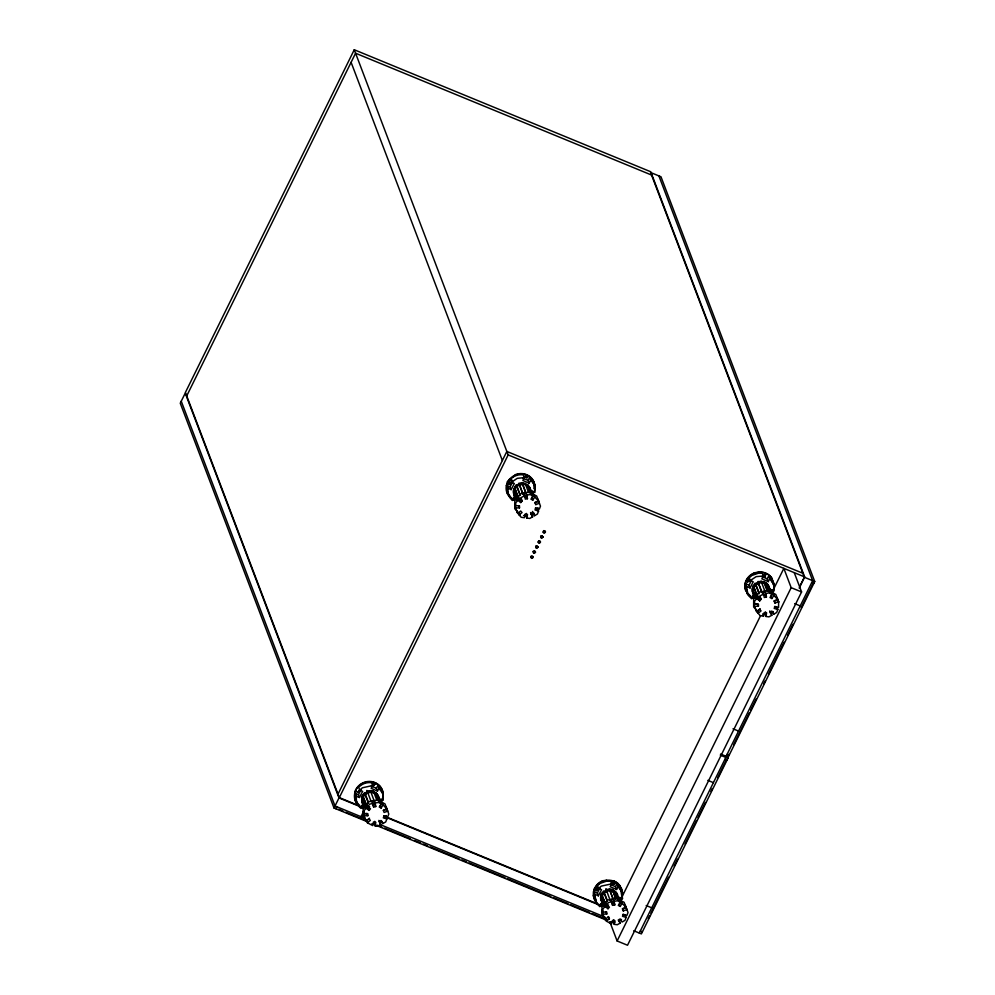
<?xml version="1.0" encoding="UTF-8"?>
<svg xmlns="http://www.w3.org/2000/svg" width="995" height="995" viewBox="0 0 995 995"><rect width="100%" height="100%" fill="white"/><g stroke="black" fill="none" stroke-linecap="round" stroke-linejoin="round"><path stroke-width="1.49" d="M602.05 911.942L602.895 914.156L606.751 914.057L606.763 911.992L602.895 912.092L602.92 908.957L605.072 906.507L604.226 904.293L607.174 906.544L608.02 908.758L609.438 907.141L606.49 904.878L605.656 902.664M753.737 604.077L753.737 602L754.583 604.214L758.451 604.114L758.439 606.191L754.571 606.291L753.737 604.077L757.593 603.977L758.439 606.191M754.583 604.214L754.596 601.092L756.747 598.629L755.914 596.415L757.332 594.799L758.178 597.012L761.125 599.264L759.695 600.893L756.747 598.629M777.008 597.547L778.6 601.689L778.575 607.572L774.943 606.428L774.185 608.393L777.804 609.549L776.66 612.51L773.762 614.151L771.846 611.067L769.931 612.149L771.846 615.246L768.948 616.875L765.926 616.452L765.08 614.238L765.541 611.85M367.802 815.726L366.968 813.5L363.163 813.624L363.996 815.838L367.802 815.726L367.827 813.649L364.021 813.773L364.058 810.651L366.197 808.189L363.362 800.95M515.684 507.972L519.49 507.848L519.514 505.783L514.838 505.758L517.736 513.42L520.671 510.995L522.052 512.537L519.104 514.95L521.193 517.276L524.415 517.711L525.124 514.129L527.499 514.452L526.803 518.034L529.788 518.445L532.648 516.791L530.559 512.524M597.386 903.51A15 14.029 -20.8 0 1 595.744 901.719C590.358 894.505 594.425 883.647 602.783 880.749L606.651 880.239A15 14.017 -20.8 0 1 619.885 885.687L622.447 892.291A14.328 13.395 -20.8 0 1 619.96 901.271M593.99 898.584L594.512 888.075M383.199 793.823L382.279 789.993A14.527 13.582 -20.8 0 0 369.456 781.423A14.527 13.582 -20.8 0 0 355.688 789.781L355.103 800.266A14.527 13.582 -20.8 0 0 359.319 805.938M507.127 486.406L506.791 492.401L511.007 498.06L514.166 499.876M616.577 889.48L615.519 886.707L616.987 883.883L618.044 886.644L616.577 889.48L610.171 886.707L611.639 883.871L610.594 881.097L607 880.985L600.234 883.336L597.535 885.637L598.58 888.411L601.552 889.704L598.381 895.811L597.336 893.037L594.363 891.756L594.127 895.127L596.415 901.42M594.363 891.756L595.881 901.196L597.46 904.194L599.836 906.656L601.303 903.833L603.865 904.94M768.264 581.615L767.207 578.841L768.675 576.005L769.732 578.779L768.264 581.615L761.859 578.829L763.327 575.993L762.282 573.232L758.688 573.108L751.921 575.458L749.21 577.772L750.267 580.545L753.227 581.826L750.068 587.933L749.011 585.172L746.051 583.878L745.815 587.261L747.643 592.286M746.051 583.878L747.556 593.331L751.524 598.791L752.991 595.955L755.553 597.075M614.263 881.868L614.064 884.344L614.922 883.697L614.263 881.868L611.589 883.597L611.925 884.331L614.922 883.697M357.491 792.294L359.556 790.117L358.747 792.194L356.981 791.746M621.241 919.815L619.325 920.897L620.159 923.111L617.273 924.753L614.238 924.33L613.393 922.116L613.853 919.716M614.238 924.33L614.922 920.736L612.51 920.4L611.577 923.957L606.415 921.183L605.569 918.97M760.23 608.691L757.257 611.104L758.103 613.318L760.23 615.656L763.501 616.116L764.197 612.522L766.61 612.858L765.926 616.452M374.742 821.31L374.269 823.698L375.115 825.912L378.1 826.31L380.961 824.668L378.871 820.402M375.115 825.912L375.824 822.33L373.436 822.007L372.739 825.589L367.429 822.828L366.583 820.614L369.531 818.188M526.803 518.034L525.957 515.82L526.43 513.432M597.087 887.577L596.366 890.6L595.296 889.455L598.58 889.219L597.087 887.577L595.731 887.59M748.203 579.364L747.531 582.187L746.996 581.565C747.494 576.316 752.518 584.401 748.339 579.737M603.716 904.567L600.669 896.545L601.453 893.572L603.169 892.204M601.776 895.239L605.433 903.186M755.939 598.293L752.357 588.667L755.056 583.207L759.086 593.816M752.805 589.848L753.588 586.888M365.289 807.816L361.732 798.201L362.528 795.241L366.496 804.855M513.868 491.518L514.651 488.545L519.303 484.391L522.96 494.328M354.668 793.6L355.688 789.781M514.303 500.249A14.527 13.582 -20.8 0 1 506.343 485.722L507.375 481.903L509.564 479.192A14.527 13.582 -20.8 0 1 526.728 475.013A14.527 13.582 -20.8 0 1 534.688 489.528M602.684 903.858L601.851 905.798L602.099 902.44M524.241 477.351L526.529 475.399L527.524 477.426L526.678 478.073L526.529 475.399M513.457 498.371L513.806 497.201L516.405 498.968L515.597 499.117M764.944 576.739L765.951 574.003L763.513 574.911L764.657 577.1L763.513 574.911L765.727 574.152L764.657 577.1M374.729 784.732L372.876 785.95L372.553 785.217L373.212 783.413L375.662 784.135M373.747 783.587L372.876 785.95L375.339 783.849M358.747 792.194L359.556 790.117M622.87 914.43L625.283 915.201L626.116 917.415L624.972 920.387L622.074 922.029L620.159 918.932L618.243 920.014L620.159 923.111M385.326 818.201L386.346 815.564M383.66 815.987L386.035 816.733L386.881 818.947L385.724 821.92L382.864 823.574L380.985 820.502L379.095 821.596L380.961 824.668M537.001 510.335L538.034 507.699M535.347 508.109L537.723 508.868L538.569 511.082L537.412 514.042L534.539 515.696L532.673 512.624L530.783 513.718L532.648 516.791M618.666 900.201L619.81 897.353L620.333 897.975L618.156 898.373M799.172 588.082L804.656 576.938L650.755 171.774L354.257 49.75L185.406 392.44L339.32 797.604L359.369 805.863M186.724 395.923L355.576 53.22L652.073 175.257M338.001 794.134L506.841 451.444L803.338 573.468M334.022 808.015L338.996 797.915L185.232 393.149L180.257 403.236L334.022 808.015L367.628 821.845M339.32 797.604L508.159 454.914L354.257 49.75M337.094 806.858L336.099 808.873L335.812 808.102M506.343 485.722L509.564 479.192M361.023 816.696L363.672 811.323M593.493 891.893L596.714 885.363L602.783 880.749L613.965 880.898L617.174 882.739L619.885 885.687L622.447 892.291M620.072 900.811L760.553 615.669M794.259 572.66L801.584 591.95L627.522 945.25L617.111 940.971L791.174 587.672L783.849 568.381L771.511 593.418A14.328 13.395 -20.8 0 0 774.135 584.426L771.436 577.436A15 14.017 -20.8 0 0 758.202 572.001L754.471 572.871L751.225 574.986A14.328 13.395 -20.8 0 0 745.006 587.61L747.432 593.853A15 14.017 -20.8 0 0 753.215 598.269M799.756 586.553L804.333 577.249L650.581 172.483L660.979 176.762L814.743 581.54L728.203 757.17L720.579 754.036M726.126 756.324L812.654 580.682L658.901 175.904M639.3 933.049L725.84 757.419M733.676 744.695L749.359 712.868M750.727 710.094L756.175 699.025M763.675 683.801L765.043 681.04M768.451 674.125L784.135 642.285M787.543 635.37L793.003 624.3M801.174 607.696L812.766 584.164M648.218 918.659L649.586 915.897M650.941 913.124L668.677 877.142M674.125 866.073L677.533 859.158M685.033 843.934L696.624 820.402M697.992 817.641L705.492 802.418M710.94 791.348L712.308 788.575M717.768 777.505L726.624 759.521L726.922 760.292L724.845 759.434M726.81 755.367L727.917 758.265L641.377 933.907L633.753 930.773M529.153 483.197L528.096 480.436L529.564 477.6L530.609 480.374L529.153 483.197L522.86 480.461L524.328 477.637L523.27 474.864A13.706 12.811 -20.8 0 0 510.36 479.466L511.418 482.239L514.328 483.508L511.169 489.615L510.112 486.841L512.649 481.953M377.466 791.075L376.408 788.301L377.876 785.465L378.933 788.239L377.466 791.075L371.172 788.338L372.64 785.503L371.583 782.729A13.706 12.811 -20.8 0 0 358.673 787.343L359.73 790.105L362.64 791.373L359.481 797.48L358.436 794.719L360.961 789.831M511.467 497.662L512.524 500.423L513.992 497.599L516.504 498.694M530.708 493.619L531.964 491.182L534.887 492.45A13.706 12.811 -20.8 0 0 530.609 480.374M379.02 801.497L380.289 799.047L383.199 800.316L382.789 793.662L378.933 788.239M749.011 585.172L751.548 580.284M597.336 893.037L599.861 888.149M769.919 592.075L771.175 589.637L774.147 590.918L773.687 584.239L769.732 578.779M618.231 899.94L619.499 897.502L622.46 898.796L621.999 892.117L618.044 886.644M532.661 492.438L531.865 490.846M379.704 801.336L381.209 799.88L379.418 801.734L378.573 799.022M754.471 595.744L753.402 597.56L754.384 597.995L755.79 596.204M532.051 493.769L532.897 495.983L530.957 499.179L532.822 500.162L534.763 496.965L533.917 494.751L531.977 497.935L532.822 500.162M381.209 803.861L379.269 807.057L381.135 808.027L383.075 804.831L382.242 802.617L380.364 801.647L381.209 803.861L378.386 802.393L375.14 803.04L374.294 800.826L372.155 801.249L373.61 807.007L375.762 806.572L375.14 803.04M382.242 802.617L380.301 805.813L381.135 808.027M771.1 592.162L771.946 594.376L770.006 597.572L771.909 598.555L773.849 595.358L773.015 593.144L771.063 596.341L771.909 598.555M620.258 902.241L618.318 905.438L620.221 906.433L622.161 903.236L621.328 901.022L619.425 900.027L620.258 902.241L617.385 900.761L614.102 901.383L609.326 888.883L612.46 889.518L615.992 898.833M621.328 901.022L619.375 904.206L620.221 906.433M518.184 496.978L514.639 487.662L516.119 484.863L520.149 495.485M524.763 483.682L522.002 482.637L525.621 492.463M529.85 489.042L525.683 484.801L522.586 484.192M532.313 495.51L527.636 484.963L530.36 493.408M527.76 486.567L529.713 488.669M362.964 795.527L364.431 792.741L368.461 803.351M364.866 793.027L365.451 794.582L363.113 796.796L362.864 799.657M376.545 794.383L373.672 793.102L373.399 791.125L367.167 791.075M364.73 804.831L363.324 802.629M373.672 793.102L370.911 792.057L367.839 793.139L367.615 792.256M378.672 801.286L375.948 792.828L377.627 797.007M376.073 794.445L378.162 796.908M761.847 592.174L757.817 581.553L764.148 581.64L766.411 583.791M768.451 587.56L767.332 584.911L761.598 582.56M612.46 889.518L613.865 891.085M615.669 899.256L612.908 890.699L609.773 890.065M614.723 891.669L618.728 900.612M615.644 892.789L609.91 890.425L603.953 892.627L601.266 898.087L601.739 901.072L603.405 903.622M544.825 532.536L545.123 530.994L543.792 530.633L543.021 531.79L543.68 532.661M539.85 542.623L540.148 541.093L538.817 540.733L538.059 541.889L538.991 542.835M514.415 491.418L517.885 500.323L515.746 502.786L515.708 505.908L514.863 503.681M520.771 502.562L519.925 500.336L521.343 498.706L522.188 500.933L520.771 502.562L517.885 500.323M366.197 808.189L369.083 810.428L370.501 808.798L367.615 806.572L369.754 804.109L372.988 803.462L373.61 807.007M369.083 810.428L368.249 808.214L369.667 806.584M606.49 904.878L608.641 902.428L611.925 901.806L612.584 905.35L614.761 904.94L614.102 901.383M607.174 906.544L608.592 904.928M509.34 481.058L508.433 482.102L508.669 483.881L510.435 484.329L508.433 482.102L509.179 484.416M507.375 481.903L510.447 479.155M512.5 477.314L515.572 474.553A14.527 13.582 -20.8 0 1 529.75 476.456A14.527 13.582 -20.8 0 1 534.551 489.167M359.73 790.105L362.416 787.791L372.64 785.503M598.58 888.411L601.291 886.11L611.639 883.871M611.925 884.331L614.4 882.242M365.177 793.475L367.006 791.945M510.286 482.538L508.669 483.881L510.435 484.329M365.202 819.072L366.048 821.285L368.983 818.873L370.364 820.402L367.429 822.828M754.571 606.291L756.685 611.763L759.658 609.35L761.063 610.905L758.103 613.318M602.895 914.156L605.01 919.629L608.542 916.557L609.388 918.783L606.415 921.183M772.033 590.097L769.558 592.062L770.652 591.938M598.343 889.244L596.366 890.6L598.58 889.219M511.418 482.239L517.3 478.321L524.328 477.637M750.267 580.545L756.2 576.64L763.327 575.993M366.707 792.816L365.314 794.209M367.752 792.629L365.451 794.582M756.424 583.841L758.265 582.734L761.934 592.684M603.816 892.254L606.664 891.122M519.925 500.336L517.039 498.109L518.457 496.48L519.303 498.694L524.676 495.597L523.843 493.371L524.452 496.915L526.604 496.493L527.449 498.706L525.298 499.129L524.676 495.597M531.417 514.577L533.954 513.109M531.803 514.577L533.706 513.482L532.462 511.43M380.115 822.455L382.018 821.36L382.864 823.574M758.178 597.012L763.613 593.928L762.767 591.714L764.944 591.291L766.436 597.075L764.26 597.485L763.613 593.928M770.615 613.019L773.177 611.564M771.846 615.246L771.001 613.019L772.916 611.937L773.762 614.151M618.927 920.897L621.489 919.442M363.063 805.54L364.929 806.485L362.802 807.418L362.118 805.067L362.292 806.858L364.904 805.714M532.4 557.772L530.795 557.548L530.708 556.466L531.952 555.807L532.835 556.479L532.934 557.71L531.678 558.369L531.019 556.603L532.972 556.864M538.556 501.032L534.962 502.388L535.808 504.602L539.402 503.246L537.835 499.117M383.274 810.253L386.868 808.898M751.225 574.986L758.339 572.361A15 14.017 -20.8 0 1 771.573 577.809L774.135 584.426M599.537 882.863L606.651 880.239M777.754 599.475L774.122 600.818L774.968 603.032L778.6 601.689M626.066 907.353L622.435 908.684L623.28 910.898L626.912 909.567L625.32 905.425M372.553 785.217L374.617 784.495M527.027 475.983L524.477 476.53L527.524 477.426M522.002 482.637L526.828 495.162L530.061 494.515L532.897 495.983M372.777 804.793L374.916 804.358L375.762 806.572M761.013 581.005L765.789 593.517L769.073 592.883L771.946 594.376M763.426 595.271L765.603 594.848M612.584 905.35L611.079 899.579L613.256 899.169L614.761 904.94M611.738 903.137L613.915 902.726M522.076 483.147L518.855 483.209L522.885 493.818M513.955 490.236L516.965 499.652M516.43 500.037L514.328 494.49L516.977 499.938M514.465 494.851L514.801 488.918L516.703 486.418L519.44 484.752L522.673 484.702L522.45 483.819M361.732 798.201L362.18 799.383M362.727 801.074L364.742 807.903M767.866 586.005L768.998 587.46M755.093 595.756L753.426 593.207L752.954 590.222L753.725 587.249L758.401 583.107L763.551 582.61M755.392 598.381L753.837 592.746M613.442 900.002L609.413 889.393L606.129 889.43M600.669 896.545L601.813 898M616.179 893.883L616.763 895.425M601.701 899.43L603.716 906.258M617.795 898.323L615.171 892.851L612.584 891.122M746.996 581.565L750.267 581.341M752.481 595.57L754.384 597.995M378.884 800.179L380.973 800.303M524.576 515.46L527.437 515.845M523.581 515.497L525.957 515.82M612 921.743L614.898 922.141M610.98 921.768L613.393 922.116M373.846 792.306L370.849 792.207M538.569 511.082L534.999 509.95L535.77 507.985L539.327 509.117L540.484 506.144L536.678 496.032L529.153 492.115L520.522 493.831L514.838 500.385L514.738 508.694L520.285 514.875M386.881 818.947L383.311 817.828L384.082 815.863L387.64 816.982L388.796 814.01L384.99 803.898L377.466 799.992L368.846 801.709L363.15 808.251L363.051 816.559L367.665 821.721M774.545 606.564L776.971 607.323L777.804 609.549M626.116 917.415L622.497 916.271L623.268 914.305L626.887 915.45L628.044 912.477L624.126 902.328L616.477 898.361L607.734 900.027L602 906.557L601.963 914.89L606.689 920.089M508.159 454.914L804.656 576.938M804.333 577.249L814.743 581.54M811.659 582.697L813.748 583.555L813.45 582.784M791.174 587.672L801.584 591.95M794.682 603.629L800.229 605.918M733.004 728.8L738.551 731.089M727.121 754.297L729.198 755.155L728.912 754.384M720.28 755.13L727.917 758.265M707.855 780.366L713.403 782.655M646.19 905.537L651.737 907.813M385.152 816.472L601.44 905.487M338.996 797.915L363.635 808.064M385.015 816.858L602.336 906.308M640.295 931.034L642.372 931.892M365.314 818.462L335.017 806L181.252 401.221M379.605 824.345L605.072 917.141M338.673 809.283L342.976 811.049M345.837 812.231L367.329 821.074M377.366 825.203L381.67 826.969M384.53 828.151L410.326 838.773M414.629 840.539L420.363 842.902M423.223 844.083L427.527 845.85M430.387 847.031L459.043 858.822M461.916 860.003L466.22 861.769M469.08 862.951L504.9 877.689M507.773 878.871L550.757 896.57M553.63 897.751L567.958 903.647M570.819 904.828L589.45 912.49M592.323 913.671L606.651 919.567M371.931 823.611L606.95 920.338M762.095 576.615L767.207 578.841M523.059 478.247L528.096 480.436M510.36 479.466L512.313 480.311M747.108 586.652L750.068 587.933M510.622 496.915A13.706 12.811 -20.8 0 1 507.201 485.572L510.112 486.841M507.201 485.572L508.258 488.346L511.169 489.615M610.408 884.493L615.519 886.707M371.384 786.112L376.408 788.301M595.42 894.517L598.381 895.811M359.792 805.527A13.706 12.811 -20.8 0 1 355.513 793.45L358.436 794.719M355.513 793.45L356.571 796.211L359.481 797.48M364.817 806.559L362.304 805.465L360.837 808.301A13.706 12.811 -20.8 0 1 356.571 796.211M514.639 487.662L517.748 496.692M373.075 791.56L375.625 793.264M599.363 904.741L601.664 906.507M755.914 596.415L758.862 598.679L759.695 600.893M605.072 906.507L608.02 908.758M519.303 498.694L522.188 500.933M368.249 808.214L365.352 805.975L366.769 804.346L367.615 806.572M768.675 576.005L771.05 578.481L773.339 584.774M748.103 593.542L750.466 596.017M616.987 883.883C621.937 887.453 620.731 893.846 622.46 898.796M773.849 595.358L777.854 599.761L774.222 601.104L774.968 603.032M758.377 612.211L753.65 607.025L753.688 598.692L759.421 592.162L768.152 590.483L775.814 594.45L778.811 602.211M622.161 903.236L626.166 907.639L622.534 908.97L623.28 910.898M607.97 917.228L609.388 918.783M534.763 496.965L538.681 501.331L535.086 502.674L535.808 504.602M383.075 804.831L386.993 809.196L383.398 810.552L384.12 812.467L387.714 811.124L386.147 806.982M769.346 586.876L766.548 583.567A9.054 8.457 -20.8 0 0 760.018 582.15L755.802 583.953A8.644 8.084 -20.8 0 0 752.469 591.726M603.256 903.87L600.781 899.592A8.644 8.084 -20.8 0 1 604.114 891.818L608.331 890.027A9.042 8.457 -20.8 0 1 617.659 894.741M617.174 882.739L621.502 888.448A14.34 13.408 -20.8 0 1 619.823 900.898M768.414 585.918L766.747 583.369L770.466 593.045M767.195 584.55L768.861 587.1M753.29 592.833L754.956 595.383M615.507 892.415L617.31 895.338M514.328 494.49L516.094 497.388M752.941 593.43L754.098 595.259M602.41 903.137L600.657 899.256A8.632 8.072 -20.8 0 1 603.977 891.445L608.181 889.654A9.054 8.47 -20.8 0 1 616.365 892.54L618.268 896.818A8.644 8.084 -20.8 0 1 618.281 898.982M769.732 610.967L771.001 613.019M745.006 587.61L747.568 594.226A15 14.017 -20.8 0 0 753.352 598.629M593.318 895.475L595.893 902.092M769.956 593.107L766.859 584.973L764.409 583.617M764.148 581.64L767.68 590.968M764.894 584.911L767.356 591.391M755.951 584.674L758.538 591.528M760.279 597.05L761.125 599.264M754.023 587.174L757.12 595.321M753.14 585.707L756.673 595.022M762.668 613.903L763.501 616.116M755.852 609.549L756.685 611.763M529.8 490.435L531.28 494.316M527.636 484.963L531.181 494.279M525.086 483.259L528.631 492.575M533.706 513.482L534.539 515.696M516.554 485.162L520.087 494.478M351.098 62.312L502.363 460.523M518.644 505.634L519.49 507.848M519.104 514.95L516.89 511.194L517.736 513.42M611.079 899.579L611.925 901.806M605.88 888.759L610.246 900.55M604.263 892.552L607.348 900.686M603.368 891.072L607.398 901.694M601.453 893.572L605.482 904.194M602.149 900.612L603.766 904.865M609.786 921.681L617.111 940.971M605.905 911.843L606.751 914.057M602.062 909.878L602.895 912.092M604.164 917.415L605.01 919.629M375.948 792.828L379.107 800.888M373.399 791.125L376.943 800.44M370.314 790.515L374.431 801.634M372.155 801.249L372.988 803.462M366.919 790.416L371.197 801.696M365.949 795.876L368.411 802.343M362.528 795.241L366.558 805.85M363.175 811.559L364.021 813.773M363.996 815.838L366.048 821.285M601.851 905.798L601.154 903.448L601.341 905.239M515.721 496.617L516.405 498.968M533.967 482.127L534.887 485.958M765.789 593.517L766.436 597.075M762.767 591.714L763.202 594.09M526.828 495.162L527.449 498.706M525.982 492.948L526.604 496.493M374.294 800.826L374.916 804.358M377.876 785.465A13.706 12.811 -20.8 0 1 382.254 792.866M378.958 800.167A8.768 8.196 -20.8 0 0 371.483 791.212A8.768 8.196 -20.8 0 0 361.707 798.724L362.292 802.953A8.768 8.196 -20.8 0 0 365.028 806.224M364.058 805.676A8.768 8.196 -20.8 0 1 367.864 792.045A8.768 8.196 -20.8 0 1 379.095 800.54M383.1 794.184A14.527 13.582 -20.8 0 1 380.413 802.592M362.615 808.114A14.527 13.582 -20.8 0 1 356.21 789.421A14.527 13.582 -20.8 0 1 376.52 783.587A14.527 13.582 -20.8 0 1 380.563 802.965M774.048 584.774A14.34 13.408 -20.8 0 1 773.824 587.635M745.678 590.719A14.365 13.42 -20.8 0 1 754.471 572.871M755.877 597.099A9.042 8.457 -20.8 0 1 753.078 593.791L752.332 591.378A8.632 8.072 -20.8 0 1 755.665 583.58L759.869 581.789A9.054 8.47 -20.8 0 1 768.04 584.674L769.956 588.94A8.644 8.084 -20.8 0 1 769.968 591.105M769.819 588.58A8.644 8.084 -20.8 0 1 769.832 590.744M533.382 492.612A14.527 13.582 -20.8 0 1 532.101 494.726M534.402 490.709A14.527 13.582 -20.8 0 1 531.952 495.473M530.646 492.301A8.768 8.196 -20.8 0 0 523.159 483.334A8.768 8.196 -20.8 0 0 513.395 490.858L513.98 495.075A8.768 8.196 -20.8 0 0 515.111 496.903M516.853 498.731A8.768 8.196 -20.8 0 1 517.81 484.975A8.768 8.196 -20.8 0 1 530.783 490.51M529.564 477.6A13.706 12.811 -20.8 0 1 534.016 488.557M512.524 500.423A13.706 12.811 -20.8 0 1 508.258 488.346M601.527 906.134A15 14.029 -20.8 0 1 599.326 905.002M618.131 896.445A8.644 8.084 -20.8 0 1 618.144 898.609M540.496 542.001L539.439 543.22L538.258 542.549L538.693 541.255L540.496 542.001M545.471 531.902L544.414 533.133L543.233 532.449L544.228 530.957L545.471 531.902M533.183 551.417L533.73 552.859L535.273 552.275L534.725 550.832L533.183 551.417M535.671 546.367L536.218 547.81L537.76 547.225L537.213 545.782L535.671 546.367M535.521 552.101L534.464 553.319L533.283 552.635L534.29 551.143L535.521 552.101M538.009 547.051L536.952 548.27L535.77 547.598L536.205 546.305L538.009 547.051M540.646 536.28L541.193 537.71L542.735 537.126L542.188 535.696L540.646 536.28M542.984 536.952L541.927 538.183L540.745 537.499L541.74 536.006L542.984 536.952"/></g></svg>
